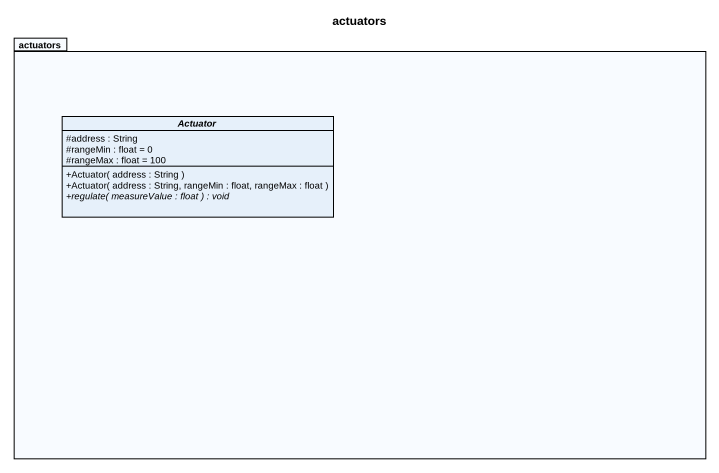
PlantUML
@startuml
title actuators
hide circle
hide empty members
skinparam classAttributeIconSize 0
package actuators {
  abstract class Actuator {
    #address : String
    #rangeMin : float = 0
    #rangeMax : float = 100
    +Actuator( address : String )
    +Actuator( address : String, rangeMin : float, rangeMax : float )
    {abstract} +regulate( measureValue : float ) : void
  }
}
@enduml
